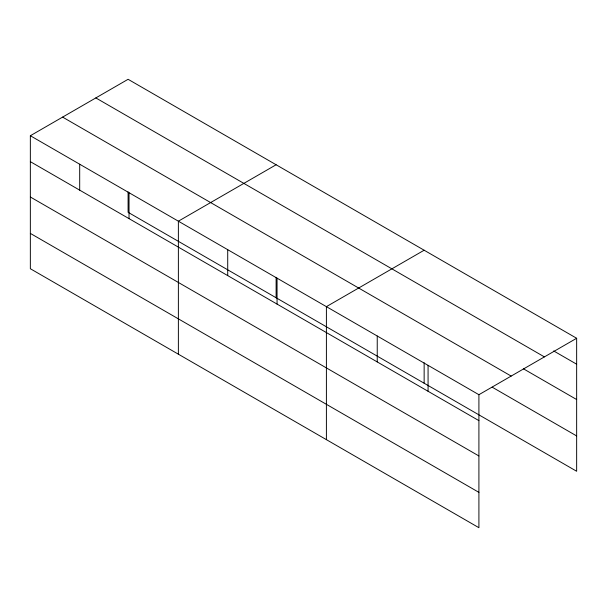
<?xml version="1.0" encoding="UTF-8"?>
<svg xmlns="http://www.w3.org/2000/svg" width="607" height="607" viewBox="0 0 607 607"><rect width="100%" height="100%" fill="white"/><g stroke="black" fill="none" stroke-linecap="round" stroke-linejoin="round"><path stroke-width="0.91" d="M478.908 455.963L478.908 394.702L30.35 135.733L30.35 268.726L478.908 527.703L478.908 455.963L30.35 196.994M128.092 191.842L128.092 212.298L576.65 471.267L576.65 338.274L128.092 79.297L30.35 135.733M276.117 164.763L178.375 221.191L178.375 354.192M424.141 250.221L326.399 306.649L326.399 439.65M478.908 394.702L576.65 338.274M553.69 350.945L576.65 364.2M95.838 97.924L544.396 356.893M523.355 368.76L576.65 399.535M62.604 117.105L511.162 376.082M492.194 387.175L576.65 435.94M30.35 161.659L478.908 420.628M30.35 233.399L478.908 492.368M428.072 365.353L428.072 391.28M424.141 362.766L424.141 383.222M377.235 336.005L377.235 361.931M277.058 278.165L277.058 304.092M276.117 277.3L276.117 297.756M227.716 249.674L227.716 275.608M129.033 192.707L129.033 218.634M79.692 164.216L79.692 190.143"/></g></svg>
